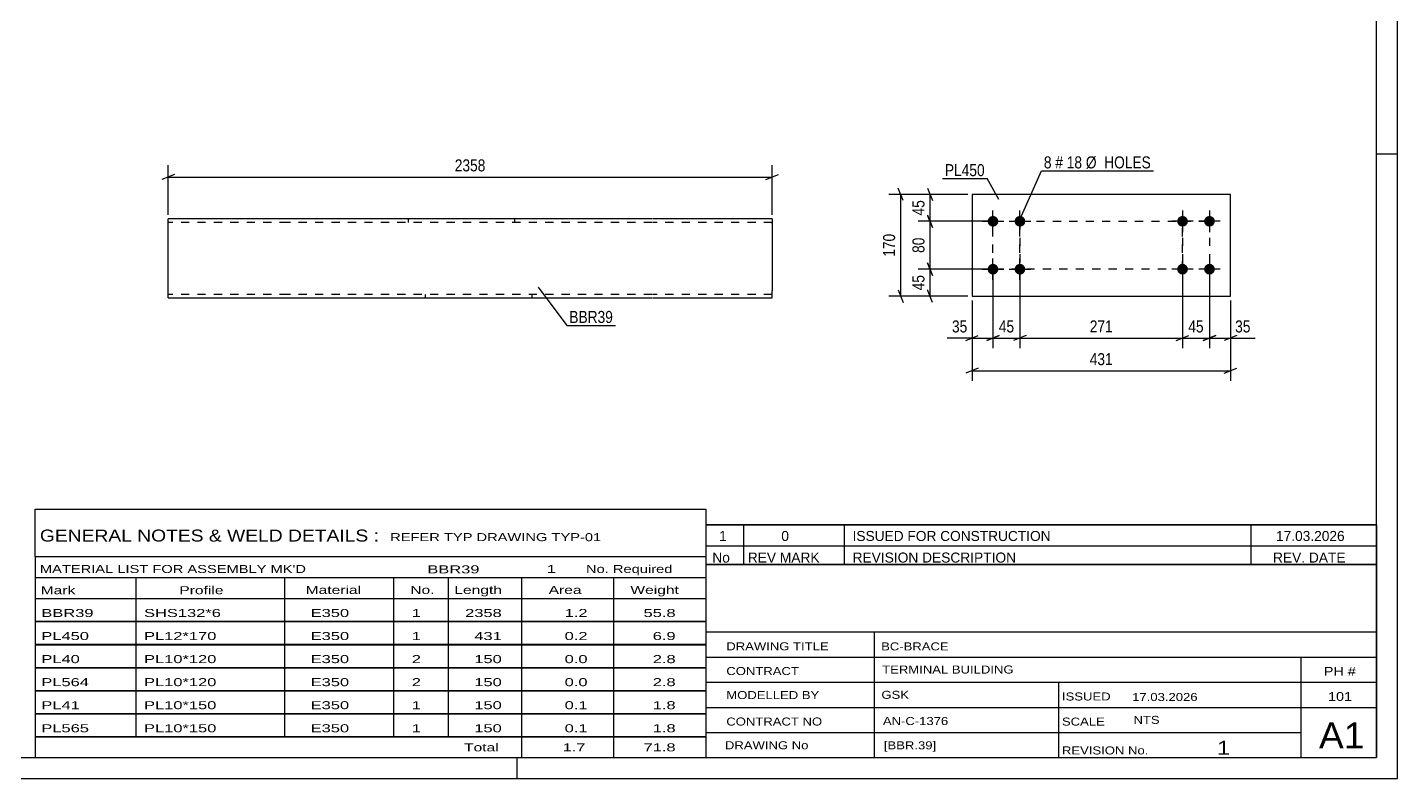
# Model space of a CAD drawing. Header units: millimetres. Extents: x 0 to 594, y 0 to 420.
# Drawn here: x 267.2 to 594, y 0 to 179.2 of the extents above; entities that cross this region are included whole.
import ezdxf

# ---------------------------------------------------------------- set-up
doc = ezdxf.new("R2010")
doc.units = ezdxf.units.MM
doc.linetypes.add('DXK_LINE_DOT2', pattern=[3.9198, 1.9599, -1.9599])
doc.styles.add('Arial Narrow', font='ARIALN.TTF', dxfattribs={"height": 0.2})

# ---------------------------------------------------------------- blocks, each defined once
blk = doc.blocks.new('Unknown-585636495-1129')
at = {"color": 5, "linetype": 'Continuous'}
for p, q in [((594, 0), (594, 420)), ((589, 5), (589, 415)), ((594, 149), (589, 149)), ((5, 5), (589, 5)), ((384, 0), (384, 5)), ((0, 0), (594, 0))]:
    blk.add_line(p, q, dxfattribs=at)
blk = doc.blocks.new('Part-585636495-3845 - 3844')
at = {"color": 2, "linetype": 'Continuous'}
for p, q in [((554.13, 139.4), (492.49, 139.4)), ((492.49, 139.4), (492.49, 115.11)), ((554.13, 115.11), (554.13, 139.4)), ((492.49, 115.11), (554.13, 115.11))]:
    blk.add_line(p, q, dxfattribs=at)
blk = doc.blocks.new('Bolt-585636495-3846 - 3844')
at = {"linetype": 'Continuous'}
for points in [[(542.7, 131.69, -1), (542.7, 134.26, -1)], [(549.13, 131.69, -1), (549.13, 134.26, -1)], [(542.7, 120.26, -1), (542.7, 122.83, -1)], [(549.13, 120.26, -1), (549.13, 122.83, -1)]]:
    blk.add_hatch(color=1, dxfattribs=at).paths.add_polyline_path(points)
at = {"color": 1, "linetype": 'Continuous'}
for p, q in [((542.7, 135.54), (542.7, 130.4)), ((549.13, 135.54), (549.13, 130.4)), ((545.27, 132.97), (540.13, 132.97)), ((551.7, 132.97), (546.55, 132.97)), ((545.27, 121.54), (540.13, 121.54)), ((542.7, 124.11), (542.7, 118.97)), ((551.7, 121.54), (546.55, 121.54)), ((549.13, 124.11), (549.13, 118.97))]:
    blk.add_line(p, q, dxfattribs=at)
blk = doc.blocks.new('Bolt-585636495-3847 - 3844')
at = {"linetype": 'Continuous'}
for points in [[(497.49, 134.26, -1), (497.49, 131.69, -1)], [(503.92, 134.26, -1), (503.92, 131.69, -1)], [(497.49, 122.83, -1), (497.49, 120.26, -1)], [(503.92, 122.83, -1), (503.92, 120.26, -1)]]:
    blk.add_hatch(color=1, dxfattribs=at).paths.add_polyline_path(points)
at = {"color": 1, "linetype": 'Continuous'}
for p, q in [((497.49, 130.4), (497.49, 135.54)), ((503.92, 130.4), (503.92, 135.54)), ((494.92, 132.97), (500.06, 132.97)), ((501.35, 132.97), (506.49, 132.97)), ((494.92, 121.54), (500.06, 121.54)), ((497.49, 118.97), (497.49, 124.11)), ((501.35, 121.54), (506.49, 121.54)), ((503.92, 118.97), (503.92, 124.11))]:
    blk.add_line(p, q, dxfattribs=at)
blk = doc.blocks.new('Part-585636495-1531 - 1514')
at = {"color": 2, "linetype": 'Continuous'}
for p, q in [((329.29, 133.54), (300.72, 133.54)), ((300.72, 114.81), (300.72, 133.54)), ((416.14, 133.54), (329.39, 133.54)), ((444.81, 133.54), (416.24, 133.54)), ((444.81, 133.54), (444.81, 116.39)), ((300.72, 114.68), (300.72, 114.81)), ((300.72, 114.68), (329.29, 114.68)), ((329.39, 114.68), (416.14, 114.68)), ((416.24, 114.68), (444.81, 114.68)), ((444.81, 114.68), (444.81, 116.39))]:
    blk.add_line(p, q, dxfattribs=at)
at = {"color": 7, "linetype": 'DXK_LINE_DOT2'}
for p, q in [((329.29, 132.68), (300.72, 132.68)), ((416.14, 132.68), (329.39, 132.68)), ((357.96, 133.54), (357.96, 132.68)), ((383.38, 133.54), (383.38, 132.68)), ((444.81, 132.68), (416.24, 132.68)), ((444.81, 132.68), (444.81, 132.61)), ((444.81, 132.61), (444.81, 132.68)), ((444.81, 132.48), (444.81, 132.61)), ((444.81, 132.61), (444.81, 132.48)), ((300.72, 115.54), (300.72, 115.6)), ((329.29, 115.54), (300.72, 115.54)), ((416.14, 115.54), (329.39, 115.54)), ((362.15, 114.68), (362.15, 115.54)), ((387.56, 114.68), (387.56, 115.54)), ((444.81, 115.54), (416.24, 115.54)), ((444.81, 115.6), (444.81, 116.06)), ((444.81, 115.54), (444.81, 115.6))]:
    blk.add_line(p, q, dxfattribs=at)
blk = doc.blocks.new('Rectangle-585636495-4195 - 3844')
at = {"color": 1, "linetype": 'DXK_LINE_DOT2'}
blk.add_lwpolyline([(497.49, 132.97), (503.92, 132.97), (503.92, 121.54), (497.49, 121.54), (497.49, 132.97)], close=True, dxfattribs=at)
blk = doc.blocks.new('Rectangle-585636495-4205 - 3844')
at = {"color": 1, "linetype": 'DXK_LINE_DOT2'}
blk.add_lwpolyline([(503.92, 132.97), (542.7, 132.97), (542.7, 121.54), (503.92, 121.54), (503.92, 132.97)], close=True, dxfattribs=at)
blk = doc.blocks.new('Rectangle-585636495-4215 - 3844')
at = {"color": 1, "linetype": 'DXK_LINE_DOT2'}
blk.add_lwpolyline([(542.7, 132.97), (549.13, 132.97), (549.13, 121.54), (542.7, 121.54), (542.7, 132.97)], close=True, dxfattribs=at)
blk = doc.blocks.new('StraightDimension-585636495-3911 - 3844')
at = {"color": 7, "linetype": 'Continuous'}
for p, q in [((476.09, 137.9), (474.89, 140.9)), ((491.49, 139.4), (472.64, 139.4)), ((475.49, 115.11), (475.49, 139.4)), ((491.49, 115.11), (472.64, 115.11)), ((474.89, 116.61), (476.09, 113.61))]:
    blk.add_line(p, q, dxfattribs=at)
at = {"color": 0}
blk.add_wipeout([(474.74, 130.6), (470.54, 130.6), (470.54, 123.91), (474.74, 123.91)], dxfattribs=at)
at = {"color": 3, "style": 'Arial Narrow'}
blk.add_text('170', height=2.863, rotation=90.0002, dxfattribs=at).set_placement((474.14, 124.51))
blk = doc.blocks.new('StraightDimension-585636495-3871 - 3844')
at = {"color": 7, "linetype": 'Continuous'}
for p, q in [((549.13, 120.54), (549.13, 102.71)), ((554.13, 114.11), (554.13, 102.71)), ((547.63, 104.51), (550.63, 105.71)), ((549.13, 105.11), (554.13, 105.11)), ((555.63, 105.71), (552.63, 104.51))]:
    blk.add_line(p, q, dxfattribs=at)
at = {"color": 0}
blk.add_wipeout([(559.51, 105.86), (559.51, 110.06), (554.65, 110.06), (554.65, 105.86)], dxfattribs=at)
at = {"color": 7, "linetype": 'Continuous'}
blk.add_line((554.13, 105.11), (560.03, 105.11), dxfattribs=at)
blk.add_line((554.13, 105.11), (560.03, 105.11), dxfattribs=at)
at = {"color": 3, "style": 'Arial Narrow'}
blk.add_text('35', height=2.863, dxfattribs=at).set_placement((555.25, 106.46))
blk = doc.blocks.new('StraightDimension-585636495-3872 - 3844')
at = {"color": 7, "linetype": 'Continuous'}
for p, q in [((542.7, 120.54), (542.7, 102.71)), ((549.13, 120.54), (549.13, 102.71)), ((541.2, 104.51), (544.2, 105.71)), ((542.7, 105.11), (549.13, 105.11)), ((550.63, 105.71), (547.63, 104.51))]:
    blk.add_line(p, q, dxfattribs=at)
at = {"color": 0}
blk.add_wipeout([(548.34, 105.86), (548.34, 110.06), (543.48, 110.06), (543.48, 105.86)], dxfattribs=at)
at = {"color": 3, "style": 'Arial Narrow'}
blk.add_text('45', height=2.863, dxfattribs=at).set_placement((544.08, 106.46))
blk = doc.blocks.new('StraightDimension-585636495-4164 - 3844')
at = {"color": 7, "linetype": 'Continuous'}
for p, q in [((496.49, 121.54), (479.64, 121.54)), ((481.89, 123.04), (483.09, 120.04)), ((482.49, 115.11), (482.49, 121.54)), ((491.49, 115.11), (479.64, 115.11)), ((483.09, 113.61), (481.89, 116.61))]:
    blk.add_line(p, q, dxfattribs=at)
at = {"color": 0}
blk.add_wipeout([(481.74, 120.76), (477.54, 120.76), (477.54, 115.9), (481.74, 115.9)], dxfattribs=at)
at = {"color": 3, "style": 'Arial Narrow'}
blk.add_text('45', height=2.863, rotation=90.0002, dxfattribs=at).set_placement((481.14, 116.5))
blk = doc.blocks.new('StraightDimension-585636495-3873 - 3844')
at = {"color": 7, "linetype": 'Continuous'}
for p, q in [((503.92, 120.54), (503.92, 102.71)), ((542.7, 120.54), (542.7, 102.71)), ((505.42, 105.71), (502.42, 104.51)), ((503.92, 105.11), (542.7, 105.11)), ((541.2, 104.51), (544.2, 105.71))]:
    blk.add_line(p, q, dxfattribs=at)
at = {"color": 0}
blk.add_wipeout([(526.65, 105.86), (526.65, 110.06), (519.97, 110.06), (519.97, 105.86)], dxfattribs=at)
at = {"color": 3, "style": 'Arial Narrow'}
blk.add_text('271', height=2.863, dxfattribs=at).set_placement((520.57, 106.46))
blk = doc.blocks.new('StraightDimension-585636495-3874 - 3844')
at = {"color": 7, "linetype": 'Continuous'}
for p, q in [((497.49, 120.54), (497.49, 102.71)), ((503.92, 120.54), (503.92, 102.71)), ((495.99, 104.51), (498.99, 105.71)), ((497.49, 105.11), (503.92, 105.11)), ((505.42, 105.71), (502.42, 104.51))]:
    blk.add_line(p, q, dxfattribs=at)
at = {"color": 0}
blk.add_wipeout([(503.13, 105.86), (503.13, 110.06), (498.28, 110.06), (498.28, 105.86)], dxfattribs=at)
at = {"color": 3, "style": 'Arial Narrow'}
blk.add_text('45', height=2.863, dxfattribs=at).set_placement((498.88, 106.46))
blk = doc.blocks.new('StraightDimension-585636495-3875 - 3844')
at = {"color": 7, "linetype": 'Continuous'}
for p, q in [((497.49, 120.54), (497.49, 102.71)), ((492.49, 114.11), (492.49, 102.71)), ((490.99, 104.51), (493.99, 105.71)), ((492.49, 105.11), (497.49, 105.11)), ((498.99, 105.71), (495.99, 104.51))]:
    blk.add_line(p, q, dxfattribs=at)
at = {"color": 0}
blk.add_wipeout([(491.97, 105.86), (491.97, 110.06), (487.11, 110.06), (487.11, 105.86)], dxfattribs=at)
at = {"color": 7, "linetype": 'Continuous'}
blk.add_line((492.49, 105.11), (486.59, 105.11), dxfattribs=at)
blk.add_line((492.49, 105.11), (486.59, 105.11), dxfattribs=at)
at = {"color": 3, "style": 'Arial Narrow'}
blk.add_text('35', height=2.863, dxfattribs=at).set_placement((487.71, 106.46))
blk = doc.blocks.new('StraightDimension-585636495-3891 - 3844')
at = {"color": 7, "linetype": 'Continuous'}
for p, q in [((492.49, 114.11), (492.49, 94.91)), ((554.13, 114.11), (554.13, 94.91)), ((493.99, 97.91), (490.99, 96.71)), ((492.49, 97.31), (554.13, 97.31)), ((552.63, 96.71), (555.63, 97.91))]:
    blk.add_line(p, q, dxfattribs=at)
at = {"color": 0}
blk.add_wipeout([(526.65, 98.06), (526.65, 102.26), (519.97, 102.26), (519.97, 98.06)], dxfattribs=at)
at = {"color": 3, "style": 'Arial Narrow'}
blk.add_text('431', height=2.863, dxfattribs=at).set_placement((520.57, 98.66))
blk = doc.blocks.new('StraightDimension-585636495-4162 - 3844')
at = {"color": 7, "linetype": 'Continuous'}
for p, q in [((481.89, 140.9), (483.09, 137.9)), ((491.49, 139.4), (479.64, 139.4)), ((482.49, 132.97), (482.49, 139.4)), ((483.09, 131.47), (481.89, 134.47)), ((496.49, 132.97), (479.64, 132.97))]:
    blk.add_line(p, q, dxfattribs=at)
at = {"color": 0}
blk.add_wipeout([(481.74, 138.61), (477.54, 138.61), (477.54, 133.76), (481.74, 133.76)], dxfattribs=at)
at = {"color": 3, "style": 'Arial Narrow'}
blk.add_text('45', height=2.863, rotation=90.0002, dxfattribs=at).set_placement((481.14, 134.36))
blk = doc.blocks.new('StraightDimension-585636495-4163 - 3844')
at = {"color": 7, "linetype": 'Continuous'}
for p, q in [((481.89, 134.47), (483.09, 131.47)), ((496.49, 132.97), (479.64, 132.97)), ((482.49, 121.54), (482.49, 132.97)), ((496.49, 121.54), (479.64, 121.54)), ((483.09, 120.04), (481.89, 123.04))]:
    blk.add_line(p, q, dxfattribs=at)
at = {"color": 0}
blk.add_wipeout([(481.74, 129.69), (477.54, 129.69), (477.54, 124.83), (481.74, 124.83)], dxfattribs=at)
at = {"color": 3, "style": 'Arial Narrow'}
blk.add_text('80', height=2.863, rotation=90.0002, dxfattribs=at).set_placement((481.14, 125.43))
blk = doc.blocks.new('StraightDimension-585636495-1535 - 1514')
at = {"color": 7, "linetype": 'Continuous'}
for p, q in [((302.22, 144.14), (299.22, 142.94)), ((300.72, 134.54), (300.72, 146.39)), ((443.31, 142.94), (446.31, 144.14)), ((444.81, 134.54), (444.81, 146.39)), ((300.72, 143.54), (444.81, 143.54))]:
    blk.add_line(p, q, dxfattribs=at)
at = {"color": 0}
blk.add_wipeout([(377.02, 144.29), (377.02, 148.49), (368.51, 148.49), (368.51, 144.29)], dxfattribs=at)
at = {"color": 3, "style": 'Arial Narrow'}
blk.add_text('2358', height=2.863, dxfattribs=at).set_placement((369.11, 144.89))
blk = doc.blocks.new('Unknown-585636495-4325')
at = {"color": 7, "linetype": 'Continuous'}
for p, q in [((269, 64.25), (429, 64.25)), ((269, 53), (269, 64.25)), ((429, 64.25), (429, 53)), ((269, 53), (429, 53)), ((269, 53), (269, 48)), ((429, 53), (429, 48)), ((269, 48), (429, 48)), ((269, 48), (269, 43)), ((293, 48), (293, 43)), ((328.5, 48), (328.5, 43)), ((354.5, 48), (354.5, 43)), ((367.5, 48), (367.5, 43)), ((385, 48), (385, 43)), ((407, 48), (407, 43)), ((429, 48), (429, 43)), ((269, 43), (429, 43)), ((269, 42.95), (269, 37.55)), ((269, 42.95), (429, 42.95)), ((293, 43), (293, 37.5)), ((328.5, 43), (328.5, 37.5)), ((354.5, 43), (354.5, 37.5)), ((367.5, 43), (367.5, 37.5)), ((385, 43), (385, 37.5)), ((407, 43), (407, 37.5)), ((429, 42.95), (429, 37.55)), ((269, 37.55), (429, 37.55)), ((269, 37.45), (269, 32.05)), ((269, 37.45), (429, 37.45)), ((293, 37.5), (293, 32)), ((328.5, 37.5), (328.5, 32)), ((354.5, 37.5), (354.5, 32)), ((367.5, 37.5), (367.5, 32)), ((385, 37.5), (385, 32)), ((407, 37.5), (407, 32)), ((429, 37.45), (429, 32.05)), ((269, 32.05), (429, 32.05)), ((269, 31.95), (269, 26.55)), ((269, 31.95), (429, 31.95)), ((293, 32), (293, 26.5)), ((328.5, 32), (328.5, 26.5)), ((354.5, 32), (354.5, 26.5)), ((367.5, 32), (367.5, 26.5)), ((385, 32), (385, 26.5)), ((407, 32), (407, 26.5)), ((429, 31.95), (429, 26.55)), ((269, 26.55), (429, 26.55)), ((269, 26.45), (269, 21.05)), ((269, 26.45), (429, 26.45)), ((293, 26.5), (293, 21)), ((328.5, 26.5), (328.5, 21)), ((354.5, 26.5), (354.5, 21)), ((367.5, 26.5), (367.5, 21)), ((385, 26.5), (385, 21)), ((407, 26.5), (407, 21)), ((429, 26.45), (429, 21.05)), ((269, 21.05), (429, 21.05)), ((269, 20.95), (269, 15.55)), ((269, 20.95), (429, 20.95)), ((293, 21), (293, 15.5)), ((328.5, 21), (328.5, 15.5)), ((354.5, 21), (354.5, 15.5)), ((367.5, 21), (367.5, 15.5)), ((385, 21), (385, 15.5)), ((407, 21), (407, 15.5)), ((429, 20.95), (429, 15.55)), ((269, 15.55), (429, 15.55)), ((269, 15.45), (269, 10.05)), ((269, 15.45), (429, 15.45)), ((293, 15.5), (293, 10)), ((328.5, 15.5), (328.5, 10)), ((354.5, 15.5), (354.5, 10)), ((367.5, 15.5), (367.5, 10)), ((385, 15.5), (385, 10)), ((407, 15.5), (407, 10)), ((429, 15.45), (429, 10.05)), ((269, 10.05), (429, 10.05)), ((269, 10), (429, 10)), ((269, 10), (269, 5)), ((385, 10), (385, 5)), ((407, 10), (407, 5)), ((429, 10), (429, 5)), ((269, 5), (429, 5))]:
    blk.add_line(p, q, dxfattribs=at)
at = {"color": 7, "style": 'Arial Narrow'}
for s, height, width, p in [('GENERAL NOTES & WELD DETAILS :', 2.8633, 1.4, (270.15, 56.56)), ('REFER TYP DRAWING TYP-01', 1.9089, 1.6, (353.7, 56.66)), ("MATERIAL LIST FOR ASSEMBLY MK'D", 1.9089, 1.6, (270.15, 49.06)), ('BBR39', 1.909, 1.794707, (362.57, 48.97)), ('1', 1.91, 1.794707, (391.08, 49.06)), ('No. Required', 1.9089, 1.6, (400.41, 49.06)), ('Mark', 1.909, 1.7, (270.34, 44)), ('Profile', 1.909, 1.7, (303.41, 44)), ('Material', 1.909, 1.7, (333.54, 44.06)), ('No.', 1.909, 1.7, (358.5, 44.06)), ('Length', 1.909, 1.7, (369, 44.06)), ('Area', 1.909, 1.7, (391.5, 44.06)), ('Weight', 1.909, 1.7, (411, 44.06))]:
    blk.add_text(s, height=height, dxfattribs=dict(at, width=width)).set_placement(p)
at = {"color": 7, "linetype": 'Continuous', "style": 'Arial Narrow'}
for s, height, width, p in [('BBR39', 1.909, 1.794707, (270.5, 38.56)), ('SHS132*6', 1.909, 1.794707, (295, 38.56)), ('E350', 1.909, 1.794707, (334.74, 38.56)), ('1', 1.91, 1.794707, (358.86, 38.56)), ('2358', 1.909, 1.794707, (371.58, 38.56)), ('1.2', 1.909, 1.794707, (395.32, 38.56)), ('55.8', 1.909, 1.794707, (414.14, 38.56)), ('PL450', 1.909, 1.794707, (270.5, 33.06)), ('PL12*170', 1.909, 1.794707, (295, 33.06)), ('E350', 1.909, 1.794707, (334.74, 33.06)), ('1', 1.91, 1.794707, (358.86, 33.06)), ('431', 1.909, 1.794707, (373.77, 33.06)), ('0.2', 1.909, 1.794707, (395.32, 33.06)), ('6.9', 1.909, 1.794707, (416.33, 33.06)), ('PL40', 1.909, 1.794707, (270.5, 27.56)), ('PL10*120', 1.909, 1.794707, (295, 27.56)), ('E350', 1.909, 1.794707, (334.74, 27.56)), ('2', 1.91, 1.794707, (358.86, 27.56)), ('150', 1.909, 1.794707, (373.77, 27.56)), ('0.0', 1.909, 1.794707, (395.32, 27.56)), ('2.8', 1.909, 1.794707, (416.33, 27.56)), ('PL564', 1.909, 1.794707, (270.5, 22.06)), ('PL10*120', 1.909, 1.794707, (295, 22.06)), ('E350', 1.909, 1.794707, (334.74, 22.06)), ('2', 1.91, 1.794707, (358.86, 22.06)), ('150', 1.909, 1.794707, (373.77, 22.06)), ('0.0', 1.909, 1.794707, (395.32, 22.06)), ('2.8', 1.909, 1.794707, (416.33, 22.06)), ('PL41', 1.909, 1.794707, (270.5, 16.56)), ('PL10*150', 1.909, 1.794707, (295, 16.56)), ('E350', 1.909, 1.794707, (334.74, 16.56)), ('1', 1.91, 1.794707, (358.86, 16.56)), ('150', 1.909, 1.794707, (373.77, 16.56)), ('0.1', 1.909, 1.794707, (395.32, 16.56)), ('1.8', 1.909, 1.794707, (416.33, 16.56)), ('PL565', 1.909, 1.794707, (270.5, 11.06)), ('PL10*150', 1.909, 1.794707, (295, 11.06)), ('E350', 1.909, 1.794707, (334.74, 11.06)), ('1', 1.91, 1.794707, (358.86, 11.06)), ('150', 1.909, 1.794707, (373.77, 11.06)), ('0.1', 1.909, 1.794707, (395.32, 11.06)), ('1.8', 1.909, 1.794707, (416.33, 11.06)), ('Total', 1.909, 1.7, (371.33, 6.5)), ('1.7', 1.909, 1.794707, (394.83, 6.5)), ('71.8', 1.909, 1.794707, (414.14, 6.5))]:
    blk.add_text(s, height=height, dxfattribs=dict(at, width=width)).set_placement(p)
blk = doc.blocks.new('Unknown-585636495-4323')
at = {"color": 7, "linetype": 'Continuous'}
for p, q in [((429, 51.05), (429, 5)), ((429, 51.05), (589, 51.05)), ((589, 51), (589, 5)), ((429, 35), (589, 35)), ((469.14, 35), (469.14, 5)), ((429, 29), (589, 29)), ((571, 5.05), (571, 29.05)), ((429, 23), (589, 23)), ((513.14, 23), (513.14, 5)), ((429, 17), (589, 17)), ((429, 11), (571, 11)), ((429, 5), (589, 5))]:
    blk.add_line(p, q, dxfattribs=at)
at = {"color": 7, "style": 'Arial Narrow'}
for s, height, width, p in [('DRAWING TITLE', 1.9089, 1.425378, (433.88, 30.61)), ('BC-BRACE', 1.909, 1.425378, (470.81, 30.59)), ('CONTRACT', 1.909, 1.425378, (433.88, 24.71)), ('TERMINAL BUILDING', 1.9089, 1.425378, (471.06, 25.07)), ('MODELLED BY', 1.9089, 1.425378, (433.88, 18.98)), ('GSK', 1.909, 1.425378, (470.88, 19.04)), ('ISSUED', 1.909, 1.425378, (513.94, 18.64)), ('17.03.2026', 1.909, 1.425378, (530.69, 18.52)), ('CONTRACT NO', 1.9089, 1.425378, (433.88, 12.66)), ('AN-C-1376', 1.909, 1.425378, (471.23, 12.78)), ('SCALE', 1.909, 1.425378, (513.94, 12.65)), ('A1', 6.204, 1.25, (575.24, 7.2)), ('DRAWING No', 1.909, 1.425378, (433.56, 7)), ('[BBR.39]', 1.909, 1.425378, (471.46, 6.99)), ('REVISION No.', 1.9089, 1.425378, (513.94, 5.77)), ('1', 3.34, 1.5, (550.91, 5.68))]:
    blk.add_text(s, height=height, dxfattribs=dict(at, width=width)).set_placement(p)
at = {"color": 7, "linetype": 'Continuous', "style": 'Arial Narrow'}
for s, height, width, p in [('PH #', 2.1, 1.42538, (576.4, 24.55)), ('101', 2.1, 1.42538, (577.41, 18.55)), ('NTS', 1.909, 1.425378, (531, 13.05))]:
    blk.add_text(s, height=height, dxfattribs=dict(at, width=width)).set_placement(p)
blk = doc.blocks.new('Unknown-585636495-4324')
at = {"color": 7, "linetype": 'Continuous'}
for p, q in [((429, 60.55), (589, 60.55)), ((589, 60.55), (429, 60.55)), ((429, 60.55), (429, 55.55)), ((438, 60.55), (438, 55.55)), ((462, 60.55), (462, 55.55)), ((559, 60.55), (559, 55.55)), ((589, 60.55), (589, 55.55)), ((429, 55.55), (589, 55.55)), ((429, 55.55), (429, 51.05)), ((429, 55.55), (589, 55.55)), ((438, 55.55), (438, 51.05)), ((462, 55.55), (462, 51.05)), ((559, 55.55), (559, 51.05)), ((589, 55.55), (589, 51.05)), ((589, 51.05), (429, 51.05))]:
    blk.add_line(p, q, dxfattribs=at)
at = {"color": 7, "linetype": 'Continuous', "style": 'Arial Narrow'}
for s, height, width, p in [('1', 2.39, 1.196471, (432.16, 56.7)), ('0', 2.39, 1.196471, (447, 56.7)), ('ISSUED FOR CONSTRUCTION', 2.3861, 1.196471, (464, 56.7)), ('17.03.2026', 2.386, 1.196471, (565, 56.7)), ('No', 2.386, 1.2, (430.54, 51.55)), ('REV MARK', 2.386, 1.2, (439, 51.55)), ('REVISION DESCRIPTION', 2.3861, 1.2, (464, 51.55)), ('REV. DATE', 2.386, 1.2, (564.28, 51.55))]:
    blk.add_text(s, height=height, dxfattribs=dict(at, width=width)).set_placement(p)
blk = doc.blocks.new('Mark-585636495-3954 - 3844')
at = {"color": 0}
blk.add_wipeout([(495.52, 143.75), (495.52, 146.75), (486.01, 146.75), (486.01, 143.75)], dxfattribs=at)
blk.add_wipeout([(495.52, 143.75), (495.52, 146.75), (486.01, 146.75), (486.01, 143.75)], dxfattribs=at)
at = {"color": 30, "linetype": 'Continuous'}
for p in [(485.41, 143.15), (498.85, 138.19)]:
    blk.add_line(p, (496.12, 143.15), dxfattribs=at)
at = {"color": 3, "style": 'Arial Narrow'}
blk.add_text('PL450', height=2.863, dxfattribs=at).set_placement((486.01, 143.75))
blk = doc.blocks.new('MarkSet-585636495-4186 - 3844')
at = {"color": 0}
blk.add_wipeout([(511.46, 145.6), (511.46, 148.6), (509.63, 148.6), (509.63, 145.6)], dxfattribs=at)
blk.add_wipeout([(511.46, 145.6), (511.46, 148.6), (509.63, 148.6), (509.63, 145.6)], dxfattribs=at)
at = {"color": 7, "linetype": 'Continuous'}
blk.add_line((503.67, 132.86), (509.03, 145), dxfattribs=at)
at = {"color": 0}
blk.add_wipeout([(514.18, 145.6), (514.18, 148.6), (512.36, 148.6), (512.36, 145.6)], dxfattribs=at)
blk.add_wipeout([(514.18, 145.6), (514.18, 148.6), (512.36, 148.6), (512.36, 145.6)], dxfattribs=at)
at = {"color": 3, "style": 'Arial Narrow'}
blk.add_text('8', height=2.86, dxfattribs=at).set_placement((509.63, 145.6))
at = {"color": 0}
blk.add_wipeout([(518.74, 145.6), (518.74, 148.6), (515.08, 148.6), (515.08, 145.6)], dxfattribs=at)
blk.add_wipeout([(518.74, 145.6), (518.74, 148.6), (515.08, 148.6), (515.08, 145.6)], dxfattribs=at)
at = {"color": 3, "style": 'Arial Narrow'}
blk.add_text('#', height=2.86, dxfattribs=at).set_placement((512.36, 145.6))
at = {"color": 0}
blk.add_wipeout([(535.17, 145.6), (535.17, 148.6), (519.64, 148.6), (519.64, 145.6)], dxfattribs=at)
blk.add_wipeout([(535.17, 145.6), (535.17, 148.6), (519.64, 148.6), (519.64, 145.6)], dxfattribs=at)
at = {"color": 7, "linetype": 'Continuous'}
blk.add_line((509.03, 145), (535.77, 145), dxfattribs=at)
at = {"color": 3, "style": 'Arial Narrow'}
for s, p in [('18', (515.08, 145.6)), ('Ø  HOLES', (519.64, 145.6))]:
    blk.add_text(s, height=2.863, dxfattribs=at).set_placement(p)
blk = doc.blocks.new('Mark-585636495-1527 - 1514')
at = {"color": 0}
blk.add_wipeout([(406.84, 108.72), (406.84, 111.72), (396.43, 111.72), (396.43, 108.72)], dxfattribs=at)
blk.add_wipeout([(406.84, 108.72), (406.84, 111.72), (396.43, 111.72), (396.43, 108.72)], dxfattribs=at)
at = {"color": 30, "linetype": 'Continuous'}
for p, q in [((388.97, 117.25), (395.83, 108.12)), ((395.83, 108.12), (407.44, 108.12))]:
    blk.add_line(p, q, dxfattribs=at)
at = {"color": 3, "style": 'Arial Narrow'}
blk.add_text('BBR39', height=2.863, dxfattribs=at).set_placement((396.43, 108.72))

msp = doc.modelspace()

# ---------------------------------------------------------------- block references
for name in ['Unknown-585636495-1129', 'Part-585636495-3845 - 3844', 'Bolt-585636495-3847 - 3844', 'Bolt-585636495-3846 - 3844', 'Part-585636495-1531 - 1514', 'Rectangle-585636495-4195 - 3844', 'Rectangle-585636495-4205 - 3844', 'Rectangle-585636495-4215 - 3844', 'Unknown-585636495-4325', 'Unknown-585636495-4324', 'Unknown-585636495-4323']:
    msp.add_blockref(name, (0, 0))

# ---------------------------------------------------------------- next in the draw order: block references
for name in ['StraightDimension-585636495-1535 - 1514', 'MarkSet-585636495-4186 - 3844', 'StraightDimension-585636495-3911 - 3844', 'StraightDimension-585636495-3871 - 3844', 'Mark-585636495-1527 - 1514']:
    msp.add_blockref(name, (0, 0))

# ---------------------------------------------------------------- next in the draw order: block references
for name in ['StraightDimension-585636495-4162 - 3844', 'StraightDimension-585636495-4164 - 3844', 'StraightDimension-585636495-3872 - 3844']:
    msp.add_blockref(name, (0, 0))

# ---------------------------------------------------------------- next in the draw order: block references
for name in ['Mark-585636495-3954 - 3844', 'StraightDimension-585636495-3873 - 3844']:
    msp.add_blockref(name, (0, 0))

# ---------------------------------------------------------------- next in the draw order: block references
msp.add_blockref('StraightDimension-585636495-3874 - 3844', (0, 0))

# ---------------------------------------------------------------- next in the draw order: block references
msp.add_blockref('StraightDimension-585636495-3875 - 3844', (0, 0))

# ---------------------------------------------------------------- next in the draw order: block references
for name in ['StraightDimension-585636495-4163 - 3844', 'StraightDimension-585636495-3891 - 3844']:
    msp.add_blockref(name, (0, 0))

doc.saveas('drawing.dxf')
